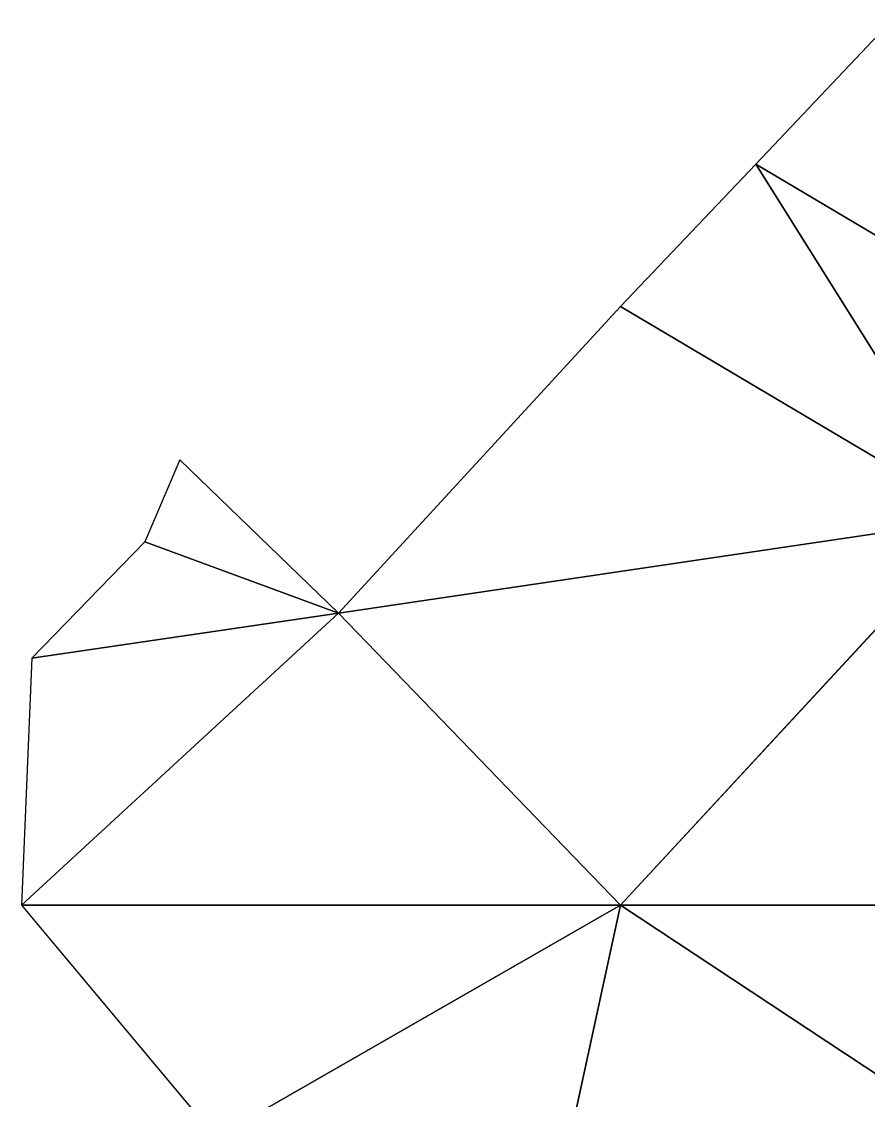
# Model space of a CAD drawing. Header units: metres. Extents: x 0 to 613718, y 0 to 269741.
# Drawn here: x 611371.1 to 611653.9, y 269108.2 to 269468.6 of the extents above; entities that cross this region are included whole.
import ezdxf

# ---------------------------------------------------------------- set-up
doc = ezdxf.new("R2010")
doc.units = ezdxf.units.M
doc.layers.get('0').update_dxf_attribs({"color": 13, "true_color": 0xff5454})

# ---------------------------------------------------------------- blocks, each defined once
blk = doc.blocks.new('Group1_1')
for p, q in [((611661.43, 269468.56, 245.59), (611616.26, 269420.95, 245.48)), ((611616.26, 269420.95, 245.48), (611571.08, 269373.34, 245.4)), ((611616.26, 269420.95, 245.48), (611676, 269385.53, 245.62)), ((611616.26, 269420.95, 245.48), (611690.56, 269302.51, 245.62)), ((611571.08, 269373.34, 245.4), (611476.88, 269270.89, 245.31)), ((611571.08, 269373.34, 245.4), (611690.56, 269302.51, 245.62)), ((611423.98, 269322.11, 245.28), (611412.24, 269294.81, 245.27)), ((611476.88, 269270.89, 245.31), (611423.98, 269322.11, 245.28)), ((611690.56, 269302.51, 245.62), (611476.88, 269270.89, 245.31)), ((611571.08, 269173.34, 245.43), (611690.56, 269302.51, 245.62)), ((611412.24, 269294.81, 245.27), (611374.54, 269255.89, 245.25)), ((611412.24, 269294.81, 245.27), (611476.88, 269270.89, 245.31)), ((611371.08, 269173.34, 245.24), (611476.88, 269270.89, 245.31)), ((611476.88, 269270.89, 245.31), (611374.54, 269255.89, 245.25)), ((611476.88, 269270.89, 245.31), (611571.08, 269173.34, 245.43)), ((611374.54, 269255.89, 245.25), (611371.08, 269173.34, 245.24)), ((611371.08, 269173.34, 245.24), (611435.92, 269095.84, 245.28)), ((611571.08, 269173.34, 245.43), (611371.08, 269173.34, 245.24)), ((611571.08, 269173.34, 245.43), (611435.92, 269095.84, 245.28)), ((611549.88, 269075.26, 245.44), (611571.08, 269173.34, 245.43)), ((611671.17, 269107.22, 245.73), (611571.08, 269173.34, 245.43)), ((611571.08, 269173.34, 245.43), (611771.08, 269173.34, 246.04))]:
    blk.add_line(p, q)
mesh = blk.add_polyface()
corners = [(611676, 269385.53, 245.62), (611661.43, 269468.56, 245.59), (611616.26, 269420.95, 245.48)]
mesh.append_faces([[corners[k] for k in face] for face in [(0, 1, 2)]])
mesh = blk.add_polyface()
corners = [(611690.56, 269302.51, 245.62), (611616.26, 269420.95, 245.48), (611571.08, 269373.34, 245.4)]
mesh.append_faces([[corners[k] for k in face] for face in [(0, 1, 2)]])
mesh = blk.add_polyface()
corners = [(611690.56, 269302.51, 245.62), (611676, 269385.53, 245.62), (611616.26, 269420.95, 245.48)]
mesh.append_faces([[corners[k] for k in face] for face in [(0, 1, 2)]])
mesh = blk.add_polyface()
corners = [(611690.56, 269302.51, 245.62), (611571.08, 269373.34, 245.4), (611476.88, 269270.89, 245.31)]
mesh.append_faces([[corners[k] for k in face] for face in [(0, 1, 2)]])
mesh = blk.add_polyface()
corners = [(611476.88, 269270.89, 245.31), (611423.98, 269322.11, 245.28), (611412.24, 269294.81, 245.27)]
mesh.append_faces([[corners[k] for k in face] for face in [(0, 1, 2)]])
mesh = blk.add_polyface()
corners = [(611690.56, 269302.51, 245.62), (611476.88, 269270.89, 245.31), (611571.08, 269173.34, 245.43)]
mesh.append_faces([[corners[k] for k in face] for face in [(0, 1, 2)]])
mesh = blk.add_polyface()
corners = [(611771.08, 269173.34, 246.04), (611690.56, 269302.51, 245.62), (611571.08, 269173.34, 245.43)]
mesh.append_faces([[corners[k] for k in face] for face in [(0, 1, 2)]])
mesh = blk.add_polyface()
corners = [(611476.88, 269270.89, 245.31), (611412.24, 269294.81, 245.27), (611374.54, 269255.89, 245.25)]
mesh.append_faces([[corners[k] for k in face] for face in [(0, 1, 2)]])
mesh = blk.add_polyface()
corners = [(611476.88, 269270.89, 245.31), (611374.54, 269255.89, 245.25), (611371.08, 269173.34, 245.24)]
mesh.append_faces([[corners[k] for k in face] for face in [(0, 1, 2)]])
mesh = blk.add_polyface()
corners = [(611571.08, 269173.34, 245.43), (611476.88, 269270.89, 245.31), (611371.08, 269173.34, 245.24)]
mesh.append_faces([[corners[k] for k in face] for face in [(0, 1, 2)]])
mesh = blk.add_polyface()
corners = [(611571.08, 269173.34, 245.43), (611371.08, 269173.34, 245.24), (611435.92, 269095.84, 245.28)]
mesh.append_faces([[corners[k] for k in face] for face in [(0, 1, 2)]])
mesh = blk.add_polyface()
corners = [(611571.08, 269173.34, 245.43), (611435.92, 269095.84, 245.28), (611549.88, 269075.26, 245.44)]
mesh.append_faces([[corners[k] for k in face] for face in [(0, 1, 2)]])
mesh = blk.add_polyface()
corners = [(611671.17, 269107.22, 245.73), (611571.08, 269173.34, 245.43), (611549.88, 269075.26, 245.44)]
mesh.append_faces([[corners[k] for k in face] for face in [(0, 1, 2)]])
mesh = blk.add_polyface()
corners = [(611771.08, 269173.34, 246.04), (611571.08, 269173.34, 245.43), (611671.17, 269107.22, 245.73)]
mesh.append_faces([[corners[k] for k in face] for face in [(0, 1, 2)]])

msp = doc.modelspace()

# ---------------------------------------------------------------- block references
msp.add_blockref('Group1_1', (0, 0))

doc.saveas('drawing.dxf')
